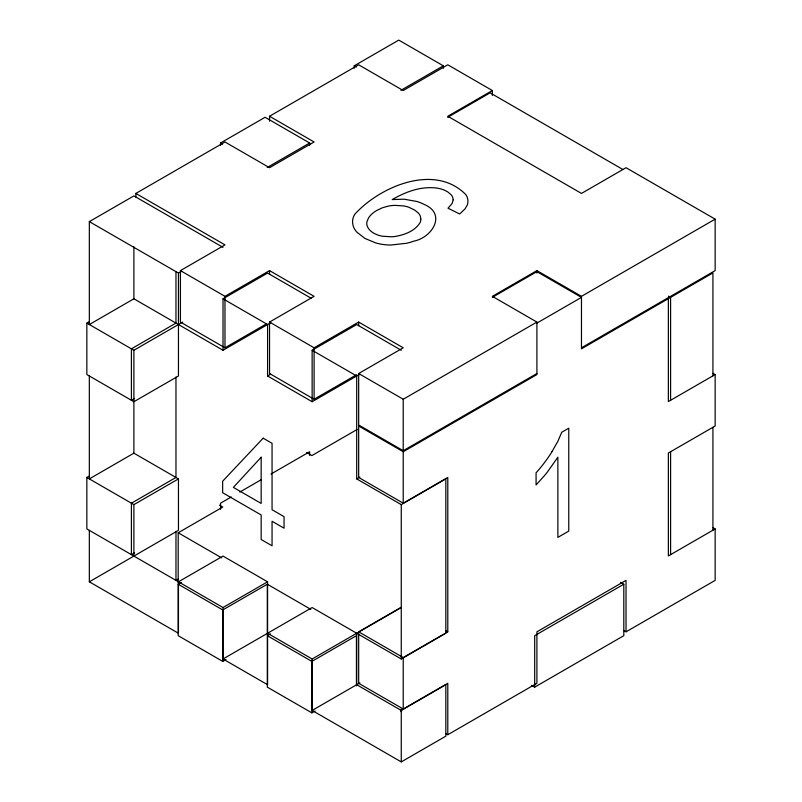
<?xml version="1.0" encoding="UTF-8"?>
<svg xmlns="http://www.w3.org/2000/svg" width="802" height="802" viewBox="0 0 802 802"><rect width="100%" height="100%" fill="white"/><g stroke="black" fill="none" stroke-linecap="round" stroke-linejoin="round"><path stroke-width="1.2" d="M552.057 451.546L557.901 441.22L561.751 432.248L568.768 428.198L568.768 531.104L557.871 537.4L557.871 457.21L547.515 471.857A143.157 82.656 -60 0 1 544.418 475.676L536.077 484.959L536.077 472.799A93.704 54.105 -60 0 0 552.107 451.576M220.53 145.463L220.53 143.007L265.091 117.282L309.652 143.007L309.652 145.463M354.213 68.28L354.213 65.824L398.774 40.1L443.336 65.824L443.336 68.31M135.859 197.112L135.859 193.432L224.981 141.984L269.542 167.708L314.103 141.984L269.542 116.25L269.542 121.152M269.542 116.25L358.664 64.802L403.226 90.526L447.787 64.802L492.348 90.526L492.348 95.428M133.894 246.735L133.894 298.805L89.333 324.539L89.333 221.623L133.894 195.899L223.016 247.357M267.206 167.508L309.652 143.007M400.89 90.325L443.336 65.824M89.333 221.623L178.455 273.081L178.455 375.988L133.894 401.722L86.847 374.554L86.847 323.096L88.972 321.873M266.364 323.908L224.981 347.797L180.42 322.073L180.42 270.615L224.981 244.891L135.859 193.432M492.348 90.526L447.787 116.25L581.47 193.432L626.031 167.708L715.153 219.157L715.153 270.615L581.47 347.797M447.686 117.343L490.122 92.842L622.723 169.402M178.455 273.081L181.643 271.246M180.42 270.615L224.981 296.339L269.542 270.615L314.103 296.339L269.542 322.073L269.542 373.521L314.103 399.246L356.549 374.745M89.333 375.988L89.333 478.904L133.894 453.17L133.894 350.263L182.706 322.083M133.533 298.595L223.016 350.263L223.016 298.805L267.577 273.081L311.076 298.194M134.586 398.444L131.408 400.278L131.408 348.83L175.969 323.096L175.969 271.647M223.016 350.263L270.765 322.695M223.016 607.535L223.016 658.993L267.577 684.718L267.577 581.811L223.016 607.535L86.847 528.919L86.847 477.461L88.972 476.238M269.542 322.073L314.103 347.797L358.664 322.073L403.226 347.797L358.664 373.521L358.664 424.98L403.226 450.704L536.909 373.521M223.016 298.805L267.577 324.539L267.577 375.988L270.765 374.153M267.577 375.988L312.138 401.722L312.138 350.263L356.7 324.539L401.261 350.263M715.153 219.157L581.47 296.339L536.909 270.615L492.348 296.339L536.909 322.073L536.909 374.554L403.226 451.737L358.664 426.002L358.664 477.461L403.226 503.185L447.787 477.461L447.787 631.826L403.226 657.55L358.664 631.826L358.664 683.284L403.226 709.008L447.787 683.284L447.787 734.732L445.671 733.509M492.348 297.372L536.909 271.647L581.47 297.372L536.909 323.096M86.847 477.461L133.894 504.628L178.455 478.904L178.455 530.353L89.333 581.811L89.333 530.353M312.138 401.722L359.887 374.153M134.586 552.809L131.408 554.643L131.408 503.195L175.969 477.461L175.969 377.03M231.267 496.989L220.53 503.195L220.53 509.32M239.858 492.037L261.332 479.636M270.996 474.052L309.652 451.737L309.652 455.416M358.664 373.521L403.226 399.246L536.909 322.073M178.194 583.004L178.194 532.779L222.755 507.054L219.578 505.21M357.161 429.451L311.878 455.596L306.575 452.528M178.084 579.144L175.969 580.377L175.969 531.365M312.138 350.263L356.7 375.988L356.7 478.894L359.887 477.06M225.943 659.575L222.755 661.409L178.194 635.685L178.194 584.227L181.382 582.392M356.7 478.894L401.261 504.628L445.822 478.894L445.822 633.259L401.261 658.993L312.138 607.535L223.016 658.993M178.194 584.227L222.755 609.961L267.317 584.227L310.815 609.35M623.916 630.603L626.031 631.826L715.153 580.377L715.153 528.919L668.367 555.936L668.367 453.02L715.153 426.012L715.153 374.554L668.367 401.571L668.367 298.655M315.066 711.033L311.878 712.868L267.317 687.144L267.317 635.685L270.505 633.851M358.664 631.826L401.11 607.325M267.577 633.259L312.138 658.993L401.261 607.535M267.317 635.685L311.878 661.409L356.439 635.685L356.439 685.91M401.261 761.9L401.261 710.442L445.822 684.718L445.822 736.176L401.261 761.9L312.138 710.442L359.887 682.883M534.683 687.144L623.806 635.685L623.806 584.227L534.683 635.685L534.683 687.144L531.495 685.299M447.787 734.732L536.909 683.284L536.909 631.826L626.031 580.367L626.031 631.826M354.213 65.824L356.329 67.047M668.467 296.149L670.592 297.372L670.592 400.278M713.028 373.331L715.153 374.554M220.53 143.007L222.645 144.23M713.028 527.696L715.153 528.919M620.618 582.392L623.806 584.227M86.847 323.096L133.894 350.263M445.671 630.603L447.787 631.826M133.533 452.96L178.455 478.904M267.577 581.811L223.016 556.087L178.455 581.811L178.455 633.269L89.333 581.811M178.194 532.779L221.693 557.891M401.802 710.752L356.7 684.718L356.7 633.259M712.928 375.837L712.928 272.931L581.47 348.83L581.47 296.339M712.928 427.296L712.928 530.202M670.592 451.737L670.592 554.643M536.909 270.615L536.909 273.061M403.226 399.246L403.226 450.704M403.226 451.737L403.226 503.185M403.226 657.55L403.226 709.008M401.261 504.628L401.261 658.993M401 709.189L401 711.645M358.664 322.073L358.664 325.742M314.103 347.797L314.103 399.246M312.138 658.993L312.138 710.442M311.878 661.409L311.878 712.868M269.542 270.615L269.542 274.294M267.317 584.227L267.317 634.462M224.981 296.339L224.981 347.797M222.755 609.961L222.755 661.409M133.894 504.628L133.894 556.087M453.21 199.808L452.087 203.518L447.997 208.209L459.676 213.984L465.06 208.851L467.105 205.342A31.539 18.215 0 0 0 467.857 199.969A31.358 18.105 0 0 0 465.902 194.706C434.874 162.896 379.998 186.425 354.775 214.274A38.366 22.145 0 0 0 352.579 222.455L352.94 225.001A37.774 21.814 0 0 0 356.82 232.109L364.93 238.415L375.747 242.936A36.25 20.932 0 0 0 385.572 244.77A35.098 20.261 0 0 0 390.694 245.041L406.524 243.277A47.208 27.258 0 0 0 414.073 241.081C432.268 237.492 446.945 213.813 423.997 204.34A36.1 20.842 0 0 0 416.88 201.482L404.128 199.187L392.228 199.578C404.158 192.68 417.541 187.327 431.536 187.678A28.702 16.571 0 0 1 434.915 187.868A20.732 11.97 0 0 1 443.556 189.823L445.641 190.756A25.333 14.626 0 0 1 447.747 191.939L450.874 194.485A19.619 11.328 0 0 1 452.699 197.322L453.21 199.808M420.829 218.986L420.809 219.718A23.308 13.454 0 0 1 420.078 222.615C414.945 231.136 404.429 234.886 395.055 236.46A24.722 14.276 0 0 1 391.145 236.77L382.624 236.249A20.531 11.85 0 0 1 377.381 234.856L374.584 233.623A23.408 13.514 0 0 1 368.359 228.319L367.346 226.395A24.18 13.955 0 0 1 366.945 221.733L368.499 217.964A36.471 21.052 0 0 1 376.9 210.375L382.464 207.758L388.368 206.084A24.19 13.965 0 0 1 394.634 205.372L403.346 205.883A22.847 13.183 0 0 1 408.87 207.267L414.684 210.054L418.263 212.961A21.784 12.571 0 0 1 420.308 216.179L420.829 218.986M261.161 457.23L233.372 487.395L261.161 503.435L261.161 457.23M263.156 438.173L222.655 481.21L222.655 492.739L261.161 514.974L261.161 539.515L272.058 545.801L272.058 521.27L284.048 528.187L284.048 516.648L272.058 509.731L272.058 443.316L263.156 438.173"/></g></svg>
